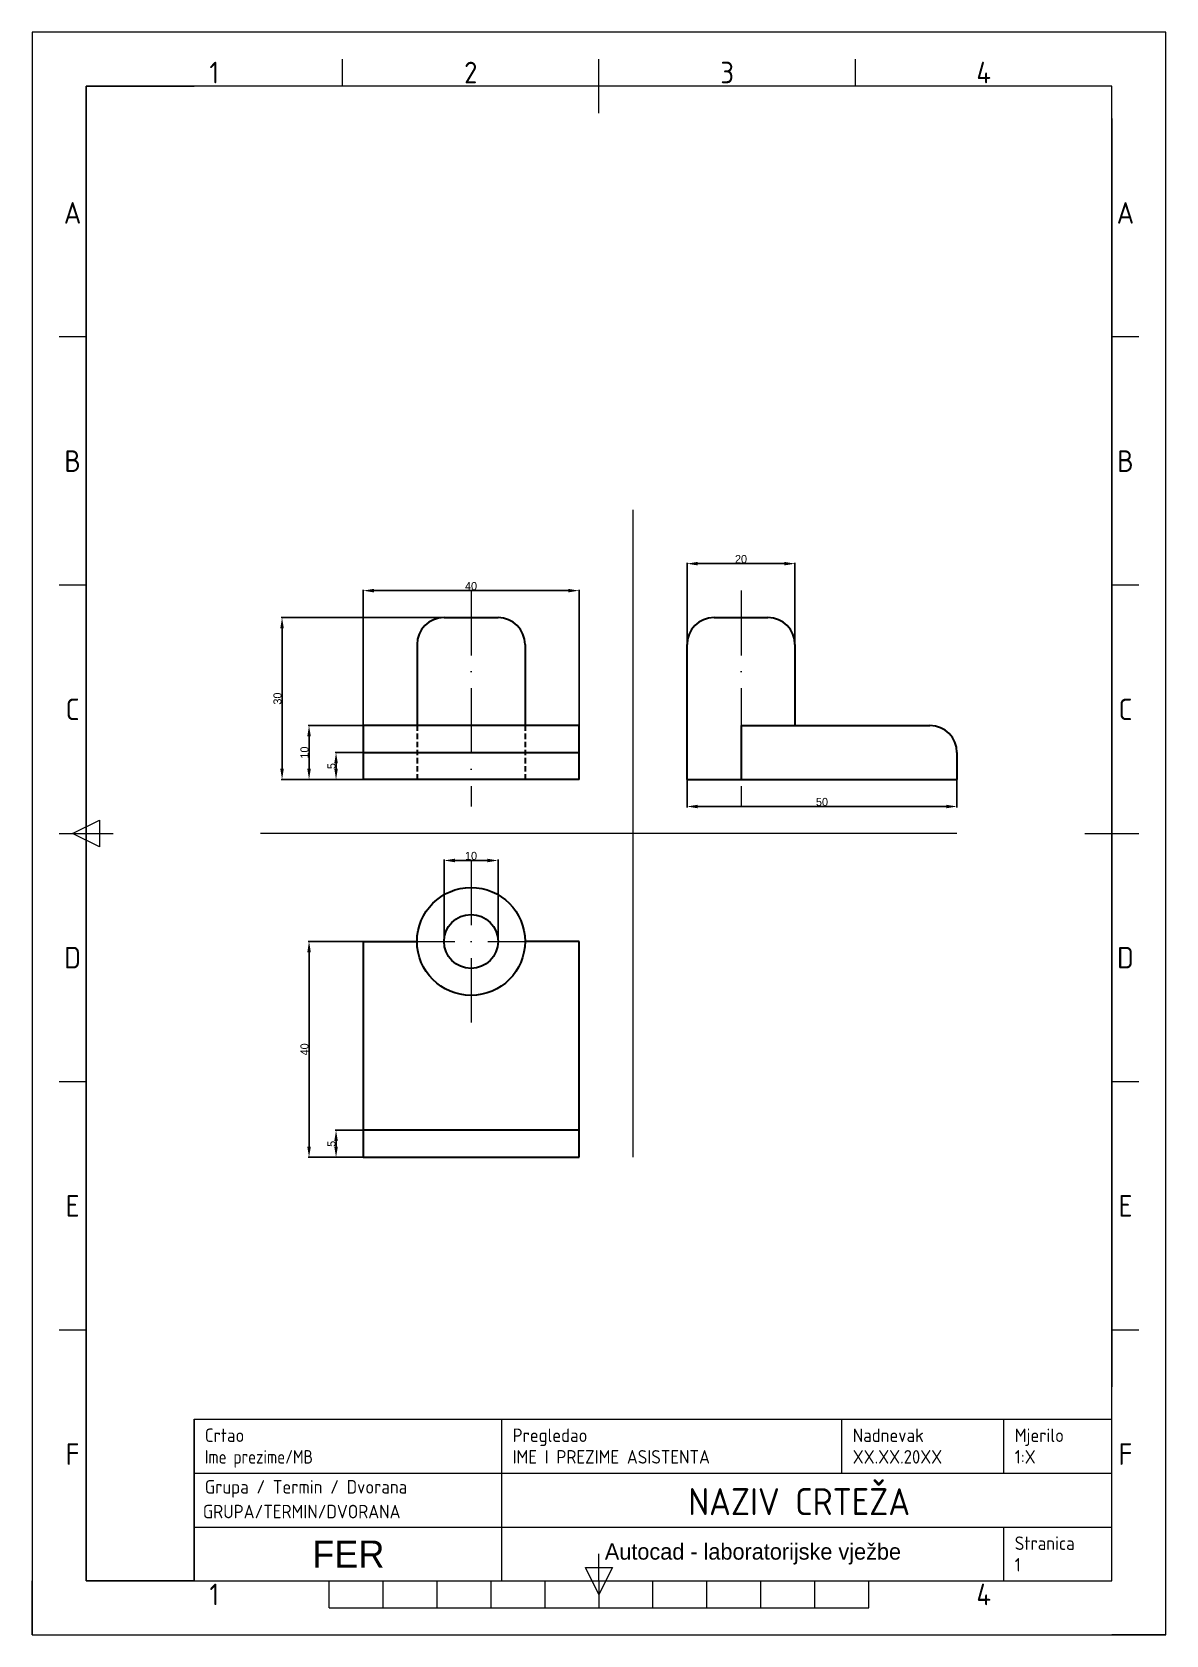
# Paper-space layout 'izo' of a CAD drawing. Header units: inches, sheet in millimetres. Extents: x 0 to 210, y 0 to 297.
# The model-space entities are those that its viewports show. They can reach past a viewport. Long polylines and large blocks are cut down to what shows.
import ezdxf
from ezdxf.enums import TextEntityAlignment as Align

# ---------------------------------------------------------------- set-up
doc = ezdxf.new("R2010")
doc.units = ezdxf.units.IN
doc.header["$MEASUREMENT"] = 0
doc.linetypes.add('ACAD_ISO10W100', pattern=[18, 12, -3, 0, -3])
doc.linetypes.add('DASHEDX2', pattern=[1.5, 1, -0.5])
for name, color, linetype, lineweight in [('FRAME 050', 7, 'Continuous', 0), ('FRAME 070', 7, 'Continuous', 0), ('FRAME 200', 8, 'Continuous', 0), ('kote', 18, 'Continuous', 15), ('nevidljivi b', 18, 'DASHEDX2', 30), ('pom crta', 90, 'Continuous', 15), ('simetrala', 10, 'ACAD_ISO10W100', 15), ('TEKST SASTAVNICE', 7, 'Continuous', 0), ('vidljivi bridovi', 18, 'Continuous', 30), ('Viewport', 7, 'Continuous', 0)]:
    doc.layers.add(name, color=color, linetype=linetype, lineweight=lineweight)
doc.styles.add('ISO Proportional', font='')
doc.styles.get('ISO Proportional').set_extended_font_data('isocp.shx')
doc.dimstyles.get("Standard").update_dxf_attribs({"dimtxt": 1.5, "dimasz": 2, "dimexe": 0.18, "dimexo": 0.0625, "dimgap": 0.09, "dimtad": 1, "dimdec": 0, "dimzin": 0, "dimdsep": 46, "dimtxsty": 'Standard', "dimcen": 0.09, "dimadec": 0, "dimazin": 0, "dimtfac": 1, "dimtdec": 0, "dimtofl": 0, "dimtmove": 0, "dimatfit": 3, "dimfxl": 1, "dimtolj": 1, "dimtzin": 0, "dimarcsym": 0})

# ---------------------------------------------------------------- blocks, each defined once
blk = doc.blocks.new('ISO_A4_FER_AutoCAD[1].dwg')
at = {"layer": 'FRAME 050'}
for p, q in [((57.5, 287), (57.5, 292)), ((105, 282), (105, 292)), ((152.5, 287), (152.5, 292)), ((10, 240.5), (5, 240.5)), ((205, 240.5), (200, 240.5)), ((10, 194.5), (5, 194.5)), ((205, 194.5), (200, 194.5)), ((7.5, 148.5), (12.5, 151)), ((12.5, 151), (12.5, 146)), ((5, 148.5), (15, 148.5)), ((12.5, 146), (7.5, 148.5)), ((195, 148.5), (205, 148.5)), ((10, 102.5), (5, 102.5)), ((205, 102.5), (200, 102.5)), ((10, 56.5), (5, 56.5)), ((205, 56.5), (200, 56.5)), ((105, 10), (105, 15)), ((105, 7.5), (102.5, 12.5)), ((102.5, 12.5), (107.5, 12.5)), ((107.5, 12.5), (105, 7.5)), ((55, 5), (55, 10)), ((65, 5), (65, 10)), ((75, 5), (75, 10)), ((85, 5), (85, 10)), ((95, 5), (95, 10)), ((105, 10), (105, 5)), ((115, 5), (115, 10)), ((125, 5), (125, 10)), ((135, 5), (135, 10)), ((145, 5), (145, 10)), ((155, 5), (155, 10)), ((55, 5), (155, 5))]:
    blk.add_line(p, q, dxfattribs=at)
at = {"layer": 'FRAME 070'}
for p, q in [((10, 287), (10, 10)), ((200, 287), (10, 287)), ((200, 10), (200, 287)), ((30, 40), (200, 40)), ((30, 10), (30, 40)), ((87, 30), (87, 40)), ((150, 30), (150, 40)), ((180, 30), (180, 40)), ((30, 30), (200, 30)), ((87.01, 10.02), (87.02, 30)), ((30.13, 19.97), (200, 20)), ((180, 10), (180, 20)), ((10, 10), (200, 10))]:
    blk.add_line(p, q, dxfattribs=at)
at = {"layer": 'FRAME 200'}
for p, q in [((0, 297), (0, 287)), ((10, 297), (0, 297)), ((210, 297), (200, 297)), ((210, 287), (210, 297)), ((0, 0), (0, 10)), ((210, 0), (210, 10)), ((0, 0), (10, 0)), ((210, 0), (200, 0))]:
    blk.add_line(p, q, dxfattribs=at)
at = {"layer": 'Viewport'}
for p, q in [((10, 287), (30, 287)), ((10, 10), (10, 287)), ((200, 281), (200, 46)), ((30, 40), (30, 10)), ((30, 10), (10, 10))]:
    blk.add_line(p, q, dxfattribs=at)
at = {"layer": 'FRAME 050', "style": 'ISO Proportional'}
for s, p in [('1', (33.75, 289.5)), ('2', (81.25, 289.5)), ('3', (128.75, 289.5)), ('4', (176.25, 289.5)), ('A', (7.5, 263.5)), ('A', (202.5, 263.5)), ('B', (7.5, 217.5)), ('B', (202.5, 217.5)), ('C', (7.5, 171.5)), ('C', (202.5, 171.5)), ('D', (7.5, 125.5)), ('D', (202.5, 125.5)), ('E', (7.5, 79.5)), ('E', (202.5, 79.5)), ('F', (7.5, 33.5)), ('F', (202.5, 33.5)), ('1', (33.75, 7.5)), ('4', (176.25, 7.5))]:
    blk.add_text(s, height=4, dxfattribs=at).set_placement(p, align=Align.MIDDLE_CENTER)
at = {"layer": 'FRAME 070', "linetype": 'Continuous', "lineweight": 0, "attachment_point": 5}
for s, insert, char_height, width in [('FER', (58.57, 14.99), 5, 56.8833), ('Autocad - laboratorijske vježbe', (133.51, 15), 3, 92.9897)]:
    blk.add_mtext(s, dxfattribs=dict(at, insert=insert, char_height=char_height, width=width))
at = {"layer": 'TEKST SASTAVNICE', "linetype": 'Continuous', "lineweight": 0, "char_height": 2.5, "attachment_point": 1, "style": 'ISO Proportional'}
for s, insert, width in [('Crtao', (32, 38.25), 9.5238), ('Pregledao', (89, 38.25), 17.619), ('Nadnevak', (152, 38.25), 17.0238), ('Mjerilo', (182, 38.25), 11.1905), ('Stranica', (182, 18.25), 14.6429)]:
    blk.add_mtext(s, dxfattribs=dict(at, insert=insert, width=width))
at = {"layer": 'TEKST SASTAVNICE', "linetype": 'Continuous', "lineweight": 0, "insert": (32, 28.69), "char_height": 2.5, "width": 52.2994, "attachment_point": 1}
blk.add_mtext('{\\Fisocp|c238;Grupa / Termin / Dvorana}', dxfattribs=at)
at = {"layer": 'TEKST SASTAVNICE', "style": 'ISO Proportional'}
for tag, p in [('IME_I_PREZIME/MB', (32, 33)), ('IME_I_PREZIME_ASISTENTA', (89, 33)), ('NADNEVAK', (152, 33)), ('MJERILO', (182, 33)), ('GRUPA/TERMIN/DVORANA', (31.64, 22.86)), ('STR_BR', (182, 13))]:
    blk.add_attdef(tag, text='', height=2.5, dxfattribs=at).set_placement(p, align=Align.MIDDLE_LEFT)
blk.add_attdef('NAZIV_CRTEZA', text='', height=5, dxfattribs=at).set_placement((142.08, 24.7), align=Align.MIDDLE_CENTER)
blk = doc.blocks.new('*D17')
at = {"layer": 'Defpoints', "color": 0, "transparency": 16777216}
for p in [(60, 105), (20, 80), (60, 80)]:
    blk.add_point(p, dxfattribs=at)
at = {"layer": 'kote', "color": 0, "lineweight": -2, "transparency": 16777216}
for p, q in [((20, 80.06), (20, 105.18)), ((22, 105), (58, 105)), ((60, 80.06), (60, 105.18))]:
    blk.add_line(p, q, dxfattribs=at)
at = {"layer": 'kote', "color": 0, "transparency": 16777216}
for points in [[(22, 105.33), (22, 104.67), (20, 105)], [(58, 105.33), (58, 104.67), (60, 105)]]:
    blk.add_solid(points, dxfattribs=at)
at = {"layer": 'kote', "color": 0, "transparency": 16777216, "insert": (40, 105.84), "char_height": 1.5, "attachment_point": 5}
blk.add_mtext('\\A1;40', dxfattribs=at)
blk = doc.blocks.new('*D18')
at = {"layer": 'Defpoints', "color": 0, "transparency": 16777216}
for p in [(100, 110), (80, 95), (100, 95)]:
    blk.add_point(p, dxfattribs=at)
at = {"layer": 'kote', "color": 0, "lineweight": -2, "transparency": 16777216}
for p, q in [((80, 95.06), (80, 110.18)), ((82, 110), (98, 110)), ((100, 95.06), (100, 110.18))]:
    blk.add_line(p, q, dxfattribs=at)
at = {"layer": 'kote', "color": 0, "transparency": 16777216}
for points in [[(82, 110.33), (82, 109.67), (80, 110)], [(98, 110.33), (98, 109.67), (100, 110)]]:
    blk.add_solid(points, dxfattribs=at)
at = {"layer": 'kote', "color": 0, "transparency": 16777216, "insert": (90, 110.84), "char_height": 1.5, "attachment_point": 5}
blk.add_mtext('\\A1;20', dxfattribs=at)
blk = doc.blocks.new('*D19')
at = {"layer": 'Defpoints', "color": 0, "transparency": 16777216}
for p in [(45, 55), (35, 40), (45, 40)]:
    blk.add_point(p, dxfattribs=at)
at = {"layer": 'kote', "color": 0, "lineweight": -2, "transparency": 16777216}
for p, q in [((35, 40.06), (35, 55.18)), ((37, 55), (43, 55)), ((45, 40.06), (45, 55.18))]:
    blk.add_line(p, q, dxfattribs=at)
at = {"layer": 'kote', "color": 0, "transparency": 16777216}
for points in [[(37, 55.33), (37, 54.67), (35, 55)], [(43, 55.33), (43, 54.67), (45, 55)]]:
    blk.add_solid(points, dxfattribs=at)
at = {"layer": 'kote', "color": 0, "transparency": 16777216, "insert": (40, 55.84), "char_height": 1.5, "attachment_point": 5}
blk.add_mtext('\\A1;10', dxfattribs=at)
blk = doc.blocks.new('*D20')
at = {"layer": 'Defpoints', "color": 0, "transparency": 16777216}
for p in [(80, 70), (130, 70), (130, 65)]:
    blk.add_point(p, dxfattribs=at)
at = {"layer": 'kote', "color": 0, "lineweight": -2, "transparency": 16777216}
for p, q in [((80, 69.94), (80, 64.82)), ((130, 69.94), (130, 64.82)), ((82, 65), (128, 65))]:
    blk.add_line(p, q, dxfattribs=at)
at = {"layer": 'kote', "color": 0, "transparency": 16777216}
for points in [[(82, 65.33), (82, 64.67), (80, 65)], [(128, 65.33), (128, 64.67), (130, 65)]]:
    blk.add_solid(points, dxfattribs=at)
at = {"layer": 'kote', "color": 0, "transparency": 16777216, "insert": (105, 65.84), "char_height": 1.5, "attachment_point": 5}
blk.add_mtext('\\A1;50', dxfattribs=at)
blk = doc.blocks.new('*D21')
at = {"layer": 'Defpoints', "color": 0, "transparency": 16777216}
for p in [(20, 40), (10, 0), (20, 0)]:
    blk.add_point(p, dxfattribs=at)
at = {"layer": 'kote', "color": 0, "lineweight": -2, "transparency": 16777216}
for p, q in [((19.94, 40), (9.82, 40)), ((10, 38), (10, 2)), ((19.94, 0), (9.82, 0))]:
    blk.add_line(p, q, dxfattribs=at)
at = {"layer": 'kote', "color": 0, "transparency": 16777216}
for points in [[(9.67, 38), (10.33, 38), (10, 40)], [(9.67, 2), (10.33, 2), (10, 0)]]:
    blk.add_solid(points, dxfattribs=at)
at = {"layer": 'kote', "color": 0, "transparency": 16777216, "insert": (9.16, 20), "char_height": 1.5, "attachment_point": 5, "rotation": 90}
blk.add_mtext('\\A1;40', dxfattribs=at)
blk = doc.blocks.new('*D22')
at = {"layer": 'Defpoints', "color": 0, "transparency": 16777216}
for p in [(20, 5), (15, 0), (20, 0)]:
    blk.add_point(p, dxfattribs=at)
at = {"layer": 'kote', "color": 0, "lineweight": -2, "transparency": 16777216}
for p, q in [((19.94, 5), (14.82, 5)), ((15, 3), (15, 2)), ((19.94, 0), (14.82, 0))]:
    blk.add_line(p, q, dxfattribs=at)
at = {"layer": 'kote', "color": 0, "transparency": 16777216}
for points in [[(14.67, 3), (15.33, 3), (15, 5)], [(14.67, 2), (15.33, 2), (15, 0)]]:
    blk.add_solid(points, dxfattribs=at)
at = {"layer": 'kote', "color": 0, "transparency": 16777216, "insert": (14.16, 2.5), "char_height": 1.5, "attachment_point": 5, "rotation": 90}
blk.add_mtext('\\A1;5', dxfattribs=at)
blk = doc.blocks.new('*D28')
at = {"layer": 'Defpoints', "color": 0, "transparency": 16777216}
for p in [(20, 75), (15, 70), (20, 70)]:
    blk.add_point(p, dxfattribs=at)
at = {"layer": 'kote', "color": 0, "lineweight": -2, "transparency": 16777216}
for p, q in [((19.94, 75), (14.82, 75)), ((15, 73), (15, 72)), ((19.94, 70), (14.82, 70))]:
    blk.add_line(p, q, dxfattribs=at)
at = {"layer": 'kote', "color": 0, "transparency": 16777216}
for points in [[(14.67, 73), (15.33, 73), (15, 75)], [(14.67, 72), (15.33, 72), (15, 70)]]:
    blk.add_solid(points, dxfattribs=at)
at = {"layer": 'kote', "color": 0, "transparency": 16777216, "insert": (14.16, 72.5), "char_height": 1.5, "attachment_point": 5, "rotation": 90}
blk.add_mtext('\\A1;5', dxfattribs=at)
blk = doc.blocks.new('*D29')
at = {"layer": 'Defpoints', "color": 0, "transparency": 16777216}
for p in [(35, 100), (5, 70), (35, 70)]:
    blk.add_point(p, dxfattribs=at)
at = {"layer": 'kote', "color": 0, "lineweight": -2, "transparency": 16777216}
for p, q in [((34.94, 100), (4.82, 100)), ((5, 98), (5, 72)), ((34.94, 70), (4.82, 70))]:
    blk.add_line(p, q, dxfattribs=at)
at = {"layer": 'kote', "color": 0, "transparency": 16777216}
for points in [[(4.67, 98), (5.33, 98), (5, 100)], [(4.67, 72), (5.33, 72), (5, 70)]]:
    blk.add_solid(points, dxfattribs=at)
at = {"layer": 'kote', "color": 0, "transparency": 16777216, "insert": (4.16, 85), "char_height": 1.5, "attachment_point": 5, "rotation": 90}
blk.add_mtext('\\A1;30', dxfattribs=at)
blk = doc.blocks.new('*D31')
at = {"layer": 'Defpoints', "color": 0, "transparency": 16777216}
for p in [(20, 80), (10, 70), (20, 70)]:
    blk.add_point(p, dxfattribs=at)
at = {"layer": 'kote', "color": 0, "lineweight": -2, "transparency": 16777216}
for p, q in [((19.94, 80), (9.82, 80)), ((10, 78), (10, 72)), ((19.94, 70), (9.82, 70))]:
    blk.add_line(p, q, dxfattribs=at)
at = {"layer": 'kote', "color": 0, "transparency": 16777216}
for points in [[(9.67, 78), (10.33, 78), (10, 80)], [(9.67, 72), (10.33, 72), (10, 70)]]:
    blk.add_solid(points, dxfattribs=at)
at = {"layer": 'kote', "color": 0, "transparency": 16777216, "insert": (9.16, 75), "char_height": 1.5, "attachment_point": 5, "rotation": 90}
blk.add_mtext('\\A1;10', dxfattribs=at)

msp = doc.modelspace()

# ---------------------------------------------------------------- linework, layer by layer
at = {"layer": 'nevidljivi b', "linetype": 'DASHEDX2'}
for p, q in [((30, 80), (30, 70)), ((50, 80), (50, 70))]:
    msp.add_line(p, q, dxfattribs=at)
at = {"layer": 'pom crta'}
for p, q in [((70, 0), (70, 120)), ((130, 60), (1, 60))]:
    msp.add_line(p, q, dxfattribs=at)
at = {"layer": 'simetrala'}
for p, q in [((40, 105), (40, 65)), ((90, 105), (90, 65)), ((40, 55), (40, 25)), ((25, 40), (55, 40))]:
    msp.add_line(p, q, dxfattribs=at)
at = {"layer": 'vidljivi bridovi'}
for p, q in [((35, 100), (45, 100)), ((85, 100), (95, 100)), ((30, 95), (30, 80)), ((50, 95), (50, 80)), ((80, 70), (80, 95)), ((100, 95), (100, 80)), ((60, 80), (20, 80)), ((20, 80), (20, 70)), ((60, 70), (60, 80)), ((90, 80), (125, 80)), ((90, 80), (90, 70)), ((20, 75), (60, 75)), ((130, 75), (130, 70)), ((60, 70), (20, 70)), ((80, 70), (130, 70)), ((20, 40), (30, 40)), ((20, 40), (20, 0)), ((60, 40), (50, 40)), ((60, 0), (60, 40)), ((60, 5), (20, 5)), ((20, 0), (60, 0))]:
    msp.add_line(p, q, dxfattribs=at)
for radius in [10, 5]:
    msp.add_circle((40, 40), radius, dxfattribs=at)
for centre, start, end in [((35, 95), 90, 180), ((45, 95), 0, 90), ((85, 95), 90, 180), ((95, 95), 0, 90), ((125, 75), 0, 90)]:
    msp.add_arc(centre, 5, start, end, dxfattribs=at)

# ---------------------------------------------------------------- dimensions: what is measured, and where the dimension line sits
at = {"layer": 'kote'}
for base, p1, p2, picture, middle in [((100, 110), (80, 95), (100, 95), '*D18', (90, 110.84)), ((60, 105), (20, 80), (60, 80), '*D17', (40, 105.84)), ((130, 65), (80, 70), (130, 70), '*D20', (105, 65.84)), ((45, 55), (35, 40), (45, 40), '*D19', (40, 55.84))]:
    dim = msp.add_linear_dim(base=base, p1=p1, p2=p2, dimstyle='Standard', dxfattribs=at)
    dim.commit()
    dim.dimension.update_dxf_attribs({"geometry": picture, "text_midpoint": middle})
for base, p1, p2, picture, middle in [((5, 70), (35, 100), (35, 70), '*D29', (4.16, 85)), ((10, 70), (20, 80), (20, 70), '*D31', (9.16, 75)), ((15, 70), (20, 75), (20, 70), '*D28', (14.16, 72.5)), ((10, 0), (20, 40), (20, 0), '*D21', (9.16, 20)), ((15, 0), (20, 5), (20, 0), '*D22', (14.16, 2.5))]:
    dim = msp.add_linear_dim(base=base, p1=p1, p2=p2, angle=90, dimstyle='Standard', dxfattribs=at)
    dim.commit()
    dim.dimension.update_dxf_attribs({"geometry": picture, "text_midpoint": middle})

psp = doc.layouts.new('izo')

# ---------------------------------------------------------------- block references
at = {"layer": 'kote'}
ref = psp.add_blockref('ISO_A4_FER_AutoCAD[1].dwg', (0, 0), dxfattribs=at)
ref.add_attrib('IME_I_PREZIME/MB', 'Ime prezime/MB', dxfattribs={"layer": 'TEKST SASTAVNICE', "height": 2.5, "style": 'ISO Proportional', "width": 0.9}).set_placement((32, 33), align=Align.MIDDLE_LEFT)
ref.add_attrib('IME_I_PREZIME_ASISTENTA', 'IME I PREZIME ASISTENTA', dxfattribs={"layer": 'TEKST SASTAVNICE', "height": 2.5, "style": 'ISO Proportional'}).set_placement((89, 33), align=Align.MIDDLE_LEFT)
ref.add_attrib('NADNEVAK', 'XX.XX.20XX', dxfattribs={"layer": 'TEKST SASTAVNICE', "height": 2.5, "style": 'ISO Proportional'}).set_placement((152, 33), align=Align.MIDDLE_LEFT)
ref.add_attrib('NAZIV_CRTEZA', 'NAZIV CRTEŽA', dxfattribs={"layer": 'TEKST SASTAVNICE', "height": 5, "style": 'ISO Proportional'}).set_placement((142.08, 24.7), align=Align.MIDDLE_CENTER)
ref.add_attrib('MJERILO', '1:X', dxfattribs={"layer": 'TEKST SASTAVNICE', "height": 2.5, "style": 'ISO Proportional'}).set_placement((182, 33), align=Align.MIDDLE_LEFT)
ref.add_attrib('STR_BR', '1', dxfattribs={"layer": 'TEKST SASTAVNICE', "height": 2.5, "style": 'ISO Proportional'}).set_placement((182, 13), align=Align.MIDDLE_LEFT)
ref.add_attrib('GRUPA/TERMIN/DVORANA', 'GRUPA/TERMIN/DVORANA', dxfattribs={"layer": 'TEKST SASTAVNICE', "height": 2.5, "style": 'ISO Proportional'}).set_placement((31.64, 22.86), align=Align.MIDDLE_LEFT)

# ---------------------------------------------------------------- viewports
psp.add_viewport(center=(105, 148.5), size=(210, 297), view_center_point=(63.7, 60), view_height=297, dxfattribs=at)

doc.saveas('drawing.dxf')
